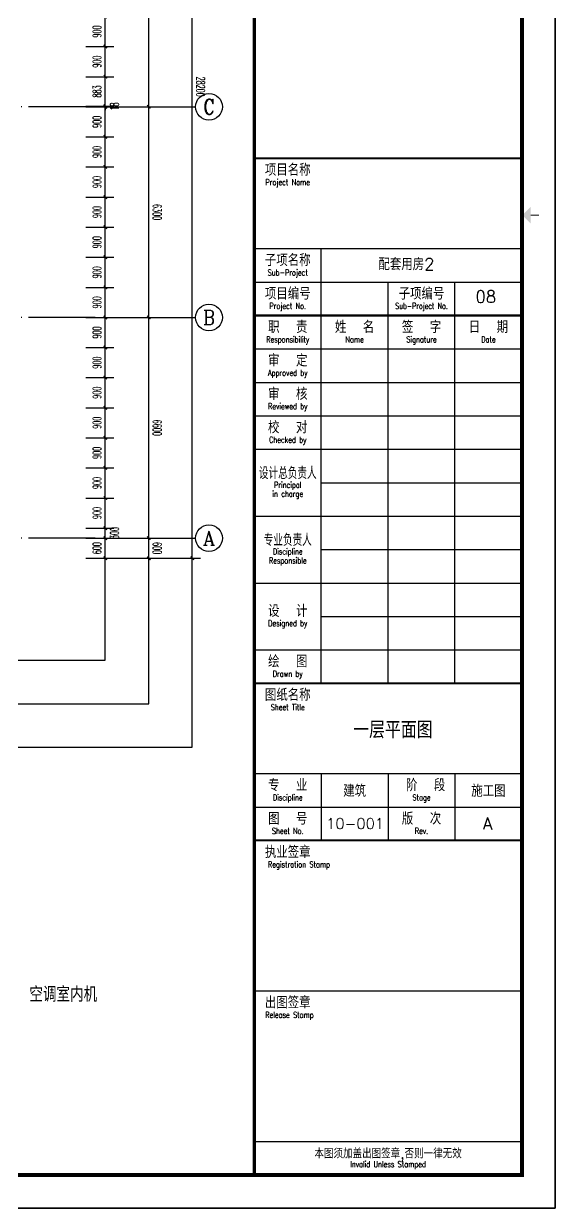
# Model space of a CAD drawing. Header units: millimetres. Extents: x -13830 to 215738, y -24143 to 193994.
# Drawn here: x 64753 to 80648, y 64957 to 100384 of the extents above; entities that cross this region are included whole.
import ezdxf
from ezdxf.enums import TextEntityAlignment as Align

# ---------------------------------------------------------------- set-up
doc = ezdxf.new("R2010")
doc.units = ezdxf.units.MM
doc.header["$LTSCALE"] = 100
doc.linetypes.add('DOTE', pattern=[2.42, 2, -0.2, 0.02, -0.2])
doc.layers.get('0').update_dxf_attribs({"linetype": 'CONTINUOUS'})
doc.layers.get('DEFPOINTS').update_dxf_attribs({"linetype": 'CONTINUOUS'})
for name, color, linetype in [('AXIS', 3, 'CONTINUOUS'), ('AXIS_TEXT', 7, 'CONTINUOUS'), ('DOTE', 8, 'CONTINUOUS'), ('PUB_DIM', 3, 'CONTINUOUS'), ('TK HAHA', 1, 'CONTINUOUS'), ('WALL', 2, 'CONTINUOUS'), ('图框', 7, 'CONTINUOUS')]:
    doc.layers.add(name, color=color, linetype=linetype)
doc.styles.add('_TCH_AXIS', font='COMPLEX', dxfattribs={"bigfont": 'GBCBIG'})
doc.styles.add('COMPLEX', font='COMPLEX')
doc.styles.add('DIM_FONT_T3', font='SIMPLEX', dxfattribs={"width": 0.494118, "bigfont": 'GBCBIG'})
doc.styles.add('HZTXT', font='tjromans.shx', dxfattribs={"width": 0.8, "bigfont": 'hztxt.shx'})
doc.styles.add('TKZ1_tjhts.shx', font='tjromant.shx', dxfattribs={"bigfont": 'tjhts.shx'})
doc.styles.add('TKZ2_tjkts.shx', font='tjromant.shx', dxfattribs={"bigfont": 'tjkts.shx'})
doc.dimstyles.new('_TCH_ARCH&&100', dxfattribs={"dimtxt": 255, "dimasz": 100, "dimexe": 250, "dimexo": 300, "dimgap": 122.5, "dimtad": 1, "dimdec": 0, "dimzin": 0, "dimdsep": 46, "dimtxsty": 'DIM_FONT_T3', "dimblk": 'ARCHTICK', "dimcen": 0.09, "dimclrt": 7, "dimazin": 0, "dimtfac": 1, "dimtdec": 0, "dimtix": 1, "dimtmove": 2, "dimatfit": 3, "dimldrblk": 'ARCHTICK', "dimfxl": 1, "dimtolj": 1, "dimtzin": 0, "dimarcsym": 0})

# ---------------------------------------------------------------- blocks, each defined once
blk = doc.blocks.new('_AXISO')
blk.add_circle((0, 0), 0.5)
at = {"layer": 'AXIS_TEXT', "style": 'COMPLEX', "width": 1.041667}
blk.add_attdef('A', text='', height=0.56, dxfattribs=at).set_placement((-0.25, -0.28), (0.25, -0.28), align=Align.FIT)
blk = doc.blocks.new('_ArchTick')
at = {"color": 0, "linetype": 'ByBlock', "const_width": 0.4}
blk.add_lwpolyline([(-0.5, -0.5), (0.5, 0.5)], dxfattribs=at)
blk = doc.blocks.new('*D1037')
at = {"layer": 'AXIS', "color": 0, "lineweight": -2, "transparency": 16777216}
for p, q in [((25350, 27650), (28200, 27650)), ((27950, -550), (27950, 27650)), ((25350, -550), (28200, -550))]:
    blk.add_line(p, q, dxfattribs=at)
at = {"layer": 'DEFPOINTS', "color": 0, "transparency": 16777216}
for p in [(25050, 27650), (27950, 27650), (25050, -550)]:
    blk.add_point(p, dxfattribs=at)
at = {"layer": 'AXIS', "color": 0, "lineweight": -2, "transparency": 16777216, "xscale": 100, "yscale": 100, "zscale": 100}
for p, rotation in [((27950, 27650), 90.0000788328642), ((27950, -550), 270.0000788328642)]:
    blk.add_blockref('_ArchTick', p, dxfattribs=dict(at, rotation=rotation))
at = {"layer": 'AXIS', "color": 7, "transparency": 16777216, "insert": (28200, 13550), "char_height": 255, "attachment_point": 5, "rotation": 270.0001, "style": 'DIM_FONT_T3'}
blk.add_mtext('\\A1;28200', dxfattribs=at)
blk = doc.blocks.new('*D1038')
at = {"layer": 'AXIS', "color": 0, "lineweight": -2, "transparency": 16777216}
for p, q in [((25900, 50), (26900, 50)), ((26650, -550), (26650, 50)), ((25900, -550), (26900, -550))]:
    blk.add_line(p, q, dxfattribs=at)
at = {"layer": 'DEFPOINTS', "color": 0, "transparency": 16777216}
for p in [(25600, 50), (26650, 50), (25600, -550)]:
    blk.add_point(p, dxfattribs=at)
at = {"layer": 'AXIS', "color": 0, "lineweight": -2, "transparency": 16777216, "xscale": 100, "yscale": 100, "zscale": 100}
for p, rotation in [((26650, 50), 90.00007883286408), ((26650, -550), 270.0000788328641)]:
    blk.add_blockref('_ArchTick', p, dxfattribs=dict(at, rotation=rotation))
at = {"layer": 'AXIS', "color": 7, "transparency": 16777216, "insert": (26900, -250), "char_height": 255, "attachment_point": 5, "rotation": 270.0001, "style": 'DIM_FONT_T3'}
blk.add_mtext('\\A1;600', dxfattribs=at)
blk = doc.blocks.new('*D1039')
at = {"layer": 'AXIS', "color": 0, "lineweight": -2, "transparency": 16777216}
for p, q in [((25900, 6650), (26900, 6650)), ((26650, 50), (26650, 6650)), ((25900, 50), (26900, 50))]:
    blk.add_line(p, q, dxfattribs=at)
at = {"layer": 'DEFPOINTS', "color": 0, "transparency": 16777216}
for p in [(25600, 6650), (26650, 6650), (25600, 50)]:
    blk.add_point(p, dxfattribs=at)
at = {"layer": 'AXIS', "color": 0, "lineweight": -2, "transparency": 16777216, "xscale": 100, "yscale": 100, "zscale": 100}
for p, rotation in [((26650, 6650), 90.00007883286418), ((26650, 50), 270.0000788328642)]:
    blk.add_blockref('_ArchTick', p, dxfattribs=dict(at, rotation=rotation))
at = {"layer": 'AXIS', "color": 7, "transparency": 16777216, "insert": (26900, 3350), "char_height": 255, "attachment_point": 5, "rotation": 270.0001, "style": 'DIM_FONT_T3'}
blk.add_mtext('\\A1;6600', dxfattribs=at)
blk = doc.blocks.new('*D1040')
at = {"layer": 'AXIS', "color": 0, "lineweight": -2, "transparency": 16777216}
for p, q in [((25900, 12950), (26900, 12950)), ((26650, 6650), (26650, 12950)), ((25900, 6650), (26900, 6650))]:
    blk.add_line(p, q, dxfattribs=at)
at = {"layer": 'DEFPOINTS', "color": 0, "transparency": 16777216}
for p in [(25600, 12950), (26650, 12950), (25600, 6650)]:
    blk.add_point(p, dxfattribs=at)
at = {"layer": 'AXIS', "color": 0, "lineweight": -2, "transparency": 16777216, "xscale": 100, "yscale": 100, "zscale": 100}
for p, rotation in [((26650, 12950), 90.00007883286418), ((26650, 6650), 270.0000788328642)]:
    blk.add_blockref('_ArchTick', p, dxfattribs=dict(at, rotation=rotation))
at = {"layer": 'AXIS', "color": 7, "transparency": 16777216, "insert": (26900, 9800), "char_height": 255, "attachment_point": 5, "rotation": 270.0001, "style": 'DIM_FONT_T3'}
blk.add_mtext('\\A1;6300', dxfattribs=at)
blk = doc.blocks.new('*D1041')
at = {"layer": 'AXIS', "color": 0, "lineweight": -2, "transparency": 16777216}
for p, q in [((25900, 19850), (26900, 19850)), ((26650, 12950), (26650, 19850)), ((25900, 12950), (26900, 12950))]:
    blk.add_line(p, q, dxfattribs=at)
at = {"layer": 'DEFPOINTS', "color": 0, "transparency": 16777216}
for p in [(25600, 19850), (26650, 19850), (25600, 12950)]:
    blk.add_point(p, dxfattribs=at)
at = {"layer": 'AXIS', "color": 0, "lineweight": -2, "transparency": 16777216, "xscale": 100, "yscale": 100, "zscale": 100}
for p, rotation in [((26650, 19850), 90.00007883286418), ((26650, 12950), 270.0000788328642)]:
    blk.add_blockref('_ArchTick', p, dxfattribs=dict(at, rotation=rotation))
at = {"layer": 'AXIS', "color": 7, "transparency": 16777216, "insert": (26900, 16400), "char_height": 255, "attachment_point": 5, "rotation": 270.0001, "style": 'DIM_FONT_T3'}
blk.add_mtext('\\A1;6900', dxfattribs=at)
blk = doc.blocks.new('TJAD_TK_A1')
for p, q in [((1251.38, 643.45), (1331.38, 643.45)), ((1271.38, 513.45), (1271.38, 643.45)), ((1251.38, 633.45), (1331.38, 633.45)), ((1291.38, 513.45), (1291.38, 633.45)), ((1311.38, 513.45), (1311.38, 633.45)), ((1251.38, 613.45), (1331.38, 613.45)), ((1251.38, 603.45), (1331.38, 603.45)), ((1251.38, 593.45), (1331.38, 593.45)), ((1251.38, 583.45), (1331.38, 583.45)), ((1271.38, 573.45), (1331.38, 573.45)), ((1251.38, 563.45), (1331.38, 563.45)), ((1271.38, 553.45), (1331.38, 553.45)), ((1251.38, 543.45), (1331.38, 543.45)), ((1271.38, 533.45), (1331.38, 533.45)), ((1251.38, 523.45), (1331.38, 523.45)), ((1251.38, 486.45), (1331.38, 486.45)), ((1271.38, 486.45), (1271.38, 466.45)), ((1291.38, 486.45), (1291.38, 466.45)), ((1311.38, 486.45), (1311.38, 466.45)), ((1251.38, 476.45), (1331.38, 476.45)), ((1251.38, 421.45), (1331.38, 421.45)), ((1251.38, 376.45), (1331.38, 376.45))]:
    blk.add_line(p, q)
for points, const_width in [([(1251.38, 940.45), (1251.38, 366.45)], 1), ([(1251.38, 623.45), (1331.38, 623.45)], 0.6), ([(1251.38, 513.45), (1331.38, 513.45)], 0.6), ([(1251.38, 466.45), (1331.38, 466.45)], 0.6)]:
    blk.add_lwpolyline(points, dxfattribs=dict(const_width=const_width))
at = {"layer": '图框'}
for p, q in [((1341.38, 356.45), (1341.38, 950.45)), ((500.38, 356.45), (1341.38, 356.45))]:
    blk.add_line(p, q, dxfattribs=at)
at = {"layer": '图框', "const_width": 1.2}
blk.add_lwpolyline([(1331.38, 940.45), (525.38, 940.45), (525.38, 366.45), (1331.38, 366.45)], close=True, dxfattribs=at)
at = {"layer": '图框'}
for points, const_width in [([(1251.38, 670.45), (1331.38, 670.45)], 0.6), ([(1333.99, 653.45), (1336.49, 653.45)], 0.3)]:
    blk.add_lwpolyline(points, dxfattribs=dict(at, const_width=const_width))
blk.add_solid([(1333.99, 650.95), (1333.99, 655.95), (1331.49, 653.45)], dxfattribs=at)
at = {"style": 'TKZ2_tjkts.shx'}
for s, height, p in [('项目名称', 3.6, (1261.38, 667)), ('子项名称', 3.6, (1261.38, 640)), ('项目编号', 3.6, (1261.38, 630)), ('职  责', 3.6, (1261.38, 620)), ('姓  名', 3.6, (1281.38, 620)), ('签  字', 3.6, (1301.38, 620)), ('日  期', 3.6, (1321.38, 620)), ('审  定', 3.6, (1261.38, 610)), ('审  核', 3.6, (1261.38, 600)), ('校  对', 3.6, (1261.38, 590)), ('设  计', 3.6, (1261.38, 535.1)), ('绘  图', 3.6, (1261.38, 520)), ('图纸名称', 3.6, (1261.38, 510)), ('专  业', 3.6, (1261.38, 483)), (' 阶  段', 3.6, (1301.38, 483)), ('图  号', 3.6, (1261.38, 473)), ('版  次', 3.6, (1301.38, 473)), ('执业签章', 3.6, (1261.38, 463)), ('出图签章', 3.6, (1261.38, 418)), ('本图须加盖出图签章,否则一律无效', 3, (1291.38, 372.88))]:
    blk.add_text(s, height=height, dxfattribs=at).set_placement(p, align=Align.MIDDLE_CENTER)
at = {"style": 'TKZ2_tjkts.shx', "width": 0.8}
for s, height, p in [('Project Name', 1.8, (1261.38, 663.3)), ('Sub-Project', 1.8, (1261.38, 636.3)), ('Project No.', 1.8, (1261.38, 626.3)), ('Responsibility', 1.8, (1261.38, 616.3)), ('Name', 1.8, (1281.38, 616.3)), ('Signature', 1.8, (1301.38, 616.3)), ('Date', 1.8, (1321.38, 616.3)), ('Approved by', 1.8, (1261.38, 606.3)), ('Reviewed by', 1.8, (1261.38, 596.3)), ('Checked by', 1.8, (1261.38, 586.3)), ('设计总负责人', 3.6, (1261.38, 576.33)), ('in charge', 1.8, (1261.38, 570.15)), ('Principal', 1.8, (1261.38, 572.8)), ('专业负责人', 3.6, (1261.38, 556.33)), ('Discipline', 1.8, (1261.38, 552.87)), ('Responsible', 1.8, (1261.38, 550.15)), ('Designed by', 1.8, (1261.38, 531.4)), ('Drawn by', 1.8, (1261.38, 516.3)), ('Sheet Title', 1.8, (1261.38, 506.3)), ('Discipline', 1.8, (1261.38, 479.3)), ('Stage', 1.8, (1301.38, 479.3)), ('Sheet No.', 1.8, (1261.38, 469.3)), ('Rev.', 1.8, (1301.38, 469.3)), ('Registration Stamp', 1.8, (1264.74, 459.3)), ('Release Stamp', 1.8, (1261.89, 414.3)), ('Invalid Unless Stamped', 1.8, (1291.38, 369.62))]:
    blk.add_text(s, height=height, dxfattribs=at).set_placement(p, align=Align.MIDDLE_CENTER)
at = {"layer": '图框', "style": 'TKZ2_tjkts.shx'}
blk.add_text('子项编号', height=3.6, dxfattribs=at).set_placement((1301.38, 630), align=Align.MIDDLE_CENTER)
at = {"layer": '图框', "style": 'TKZ2_tjkts.shx', "width": 0.7}
blk.add_text('Sub-Project No.', height=1.8, dxfattribs=at).set_placement((1301.38, 626.3), align=Align.MIDDLE_CENTER)
blk = doc.blocks.new('180703-expo')
at = {"layer": '图框'}
blk.add_blockref('TJAD_TK_A1', (-500.38, -356.45), dxfattribs=at)
at = {"layer": '图框', "style": 'TKZ1_tjhts.shx'}
for s, p in [('建筑', (781, 124.85)), ('施工图', (821, 124.85))]:
    blk.add_text(s, height=3.6, dxfattribs=at).set_placement(p, align=Align.MIDDLE_CENTER)
blk = doc.blocks.new('*D798')
at = {"layer": 'DEFPOINTS', "color": 0, "transparency": 16777216}
for p in [(66309, 84999), (67194, 84999), (66309, 84399)]:
    blk.add_point(p, dxfattribs=at)
at = {"layer": 'PUB_DIM', "color": 0, "lineweight": -2, "transparency": 16777216}
for p, q in [((66609, 84999), (67444, 84999)), ((67194, 84399), (67194, 84999)), ((66609, 84399), (67444, 84399))]:
    blk.add_line(p, q, dxfattribs=at)
at = {"layer": 'PUB_DIM', "color": 0, "lineweight": -2, "transparency": 16777216, "xscale": 100, "yscale": 100, "zscale": 100}
for p, rotation in [((67194, 84999), 90), ((67194, 84399), 270)]:
    blk.add_blockref('_ArchTick', p, dxfattribs=dict(at, rotation=rotation))
at = {"layer": 'PUB_DIM', "color": 7, "transparency": 16777216, "insert": (66944, 84699), "char_height": 255, "attachment_point": 5, "rotation": 90, "style": 'DIM_FONT_T3'}
blk.add_mtext('\\A1;600', dxfattribs=at)
blk = doc.blocks.new('*D799')
at = {"layer": 'DEFPOINTS', "color": 0, "transparency": 16777216}
for p in [(66309, 85299), (67194, 85299), (66309, 84999)]:
    blk.add_point(p, dxfattribs=at)
at = {"layer": 'PUB_DIM', "color": 0, "lineweight": -2, "transparency": 16777216}
for p, q in [((66609, 85299), (67444, 85299)), ((67194, 84999), (67194, 85299)), ((66609, 84999), (67444, 84999))]:
    blk.add_line(p, q, dxfattribs=at)
at = {"layer": 'PUB_DIM', "color": 0, "lineweight": -2, "transparency": 16777216, "xscale": 100, "yscale": 100, "zscale": 100}
for p, rotation in [((67194, 85299), 90), ((67194, 84999), 270)]:
    blk.add_blockref('_ArchTick', p, dxfattribs=dict(at, rotation=rotation))
at = {"layer": 'PUB_DIM', "color": 7, "transparency": 16777216, "insert": (67469, 85149), "char_height": 255, "attachment_point": 5, "rotation": 90, "style": 'DIM_FONT_T3'}
blk.add_mtext('\\A1;300', dxfattribs=at)
blk = doc.blocks.new('*D800')
at = {"layer": 'DEFPOINTS', "color": 0, "transparency": 16777216}
for p in [(66309, 86199), (67194, 86199), (66309, 85299)]:
    blk.add_point(p, dxfattribs=at)
at = {"layer": 'PUB_DIM', "color": 0, "lineweight": -2, "transparency": 16777216}
for p, q in [((66609, 86199), (67444, 86199)), ((67194, 85299), (67194, 86199)), ((66609, 85299), (67444, 85299))]:
    blk.add_line(p, q, dxfattribs=at)
at = {"layer": 'PUB_DIM', "color": 0, "lineweight": -2, "transparency": 16777216, "xscale": 100, "yscale": 100, "zscale": 100}
for p, rotation in [((67194, 86199), 90), ((67194, 85299), 270)]:
    blk.add_blockref('_ArchTick', p, dxfattribs=dict(at, rotation=rotation))
at = {"layer": 'PUB_DIM', "color": 7, "transparency": 16777216, "insert": (66944, 85749), "char_height": 255, "attachment_point": 5, "rotation": 90, "style": 'DIM_FONT_T3'}
blk.add_mtext('\\A1;900', dxfattribs=at)
blk = doc.blocks.new('*D801')
at = {"layer": 'DEFPOINTS', "color": 0, "transparency": 16777216}
for p in [(66309, 87099), (67194, 87099), (66309, 86199)]:
    blk.add_point(p, dxfattribs=at)
at = {"layer": 'PUB_DIM', "color": 0, "lineweight": -2, "transparency": 16777216}
for p, q in [((66609, 87099), (67444, 87099)), ((67194, 86199), (67194, 87099)), ((66609, 86199), (67444, 86199))]:
    blk.add_line(p, q, dxfattribs=at)
at = {"layer": 'PUB_DIM', "color": 0, "lineweight": -2, "transparency": 16777216, "xscale": 100, "yscale": 100, "zscale": 100}
for p, rotation in [((67194, 87099), 90), ((67194, 86199), 270)]:
    blk.add_blockref('_ArchTick', p, dxfattribs=dict(at, rotation=rotation))
at = {"layer": 'PUB_DIM', "color": 7, "transparency": 16777216, "insert": (66944, 86649), "char_height": 255, "attachment_point": 5, "rotation": 90, "style": 'DIM_FONT_T3'}
blk.add_mtext('\\A1;900', dxfattribs=at)
blk = doc.blocks.new('*D802')
at = {"layer": 'DEFPOINTS', "color": 0, "transparency": 16777216}
for p in [(66309, 87999), (67194, 87999), (66309, 87099)]:
    blk.add_point(p, dxfattribs=at)
at = {"layer": 'PUB_DIM', "color": 0, "lineweight": -2, "transparency": 16777216}
for p, q in [((66609, 87999), (67444, 87999)), ((67194, 87099), (67194, 87999)), ((66609, 87099), (67444, 87099))]:
    blk.add_line(p, q, dxfattribs=at)
at = {"layer": 'PUB_DIM', "color": 0, "lineweight": -2, "transparency": 16777216, "xscale": 100, "yscale": 100, "zscale": 100}
for p, rotation in [((67194, 87999), 90), ((67194, 87099), 270)]:
    blk.add_blockref('_ArchTick', p, dxfattribs=dict(at, rotation=rotation))
at = {"layer": 'PUB_DIM', "color": 7, "transparency": 16777216, "insert": (66944, 87549), "char_height": 255, "attachment_point": 5, "rotation": 90, "style": 'DIM_FONT_T3'}
blk.add_mtext('\\A1;900', dxfattribs=at)
blk = doc.blocks.new('*D803')
at = {"layer": 'DEFPOINTS', "color": 0, "transparency": 16777216}
for p in [(66309, 88899), (67194, 88899), (66309, 87999)]:
    blk.add_point(p, dxfattribs=at)
at = {"layer": 'PUB_DIM', "color": 0, "lineweight": -2, "transparency": 16777216}
for p, q in [((66609, 88899), (67444, 88899)), ((67194, 87999), (67194, 88899)), ((66609, 87999), (67444, 87999))]:
    blk.add_line(p, q, dxfattribs=at)
at = {"layer": 'PUB_DIM', "color": 0, "lineweight": -2, "transparency": 16777216, "xscale": 100, "yscale": 100, "zscale": 100}
for p, rotation in [((67194, 88899), 90), ((67194, 87999), 270)]:
    blk.add_blockref('_ArchTick', p, dxfattribs=dict(at, rotation=rotation))
at = {"layer": 'PUB_DIM', "color": 7, "transparency": 16777216, "insert": (66944, 88449), "char_height": 255, "attachment_point": 5, "rotation": 90, "style": 'DIM_FONT_T3'}
blk.add_mtext('\\A1;900', dxfattribs=at)
blk = doc.blocks.new('*D804')
at = {"layer": 'DEFPOINTS', "color": 0, "transparency": 16777216}
for p in [(66309, 89799), (67194, 89799), (66309, 88899)]:
    blk.add_point(p, dxfattribs=at)
at = {"layer": 'PUB_DIM', "color": 0, "lineweight": -2, "transparency": 16777216}
for p, q in [((66609, 89799), (67444, 89799)), ((67194, 88899), (67194, 89799)), ((66609, 88899), (67444, 88899))]:
    blk.add_line(p, q, dxfattribs=at)
at = {"layer": 'PUB_DIM', "color": 0, "lineweight": -2, "transparency": 16777216, "xscale": 100, "yscale": 100, "zscale": 100}
for p, rotation in [((67194, 89799), 90), ((67194, 88899), 270)]:
    blk.add_blockref('_ArchTick', p, dxfattribs=dict(at, rotation=rotation))
at = {"layer": 'PUB_DIM', "color": 7, "transparency": 16777216, "insert": (66944, 89349), "char_height": 255, "attachment_point": 5, "rotation": 90, "style": 'DIM_FONT_T3'}
blk.add_mtext('\\A1;900', dxfattribs=at)
blk = doc.blocks.new('*D805')
at = {"layer": 'DEFPOINTS', "color": 0, "transparency": 16777216}
for p in [(66309, 90699), (67194, 90699), (66309, 89799)]:
    blk.add_point(p, dxfattribs=at)
at = {"layer": 'PUB_DIM', "color": 0, "lineweight": -2, "transparency": 16777216}
for p, q in [((66609, 90699), (67444, 90699)), ((67194, 89799), (67194, 90699)), ((66609, 89799), (67444, 89799))]:
    blk.add_line(p, q, dxfattribs=at)
at = {"layer": 'PUB_DIM', "color": 0, "lineweight": -2, "transparency": 16777216, "xscale": 100, "yscale": 100, "zscale": 100}
for p, rotation in [((67194, 90699), 90), ((67194, 89799), 270)]:
    blk.add_blockref('_ArchTick', p, dxfattribs=dict(at, rotation=rotation))
at = {"layer": 'PUB_DIM', "color": 7, "transparency": 16777216, "insert": (66944, 90249), "char_height": 255, "attachment_point": 5, "rotation": 90, "style": 'DIM_FONT_T3'}
blk.add_mtext('\\A1;900', dxfattribs=at)
blk = doc.blocks.new('*D806')
at = {"layer": 'DEFPOINTS', "color": 0, "transparency": 16777216}
for p in [(66309, 91599), (67194, 91599), (66309, 90699)]:
    blk.add_point(p, dxfattribs=at)
at = {"layer": 'PUB_DIM', "color": 0, "lineweight": -2, "transparency": 16777216}
for p, q in [((66609, 91599), (67444, 91599)), ((67194, 90699), (67194, 91599)), ((66609, 90699), (67444, 90699))]:
    blk.add_line(p, q, dxfattribs=at)
at = {"layer": 'PUB_DIM', "color": 0, "lineweight": -2, "transparency": 16777216, "xscale": 100, "yscale": 100, "zscale": 100}
for p, rotation in [((67194, 91599), 90), ((67194, 90699), 270)]:
    blk.add_blockref('_ArchTick', p, dxfattribs=dict(at, rotation=rotation))
at = {"layer": 'PUB_DIM', "color": 7, "transparency": 16777216, "insert": (66944, 91149), "char_height": 255, "attachment_point": 5, "rotation": 90, "style": 'DIM_FONT_T3'}
blk.add_mtext('\\A1;900', dxfattribs=at)
blk = doc.blocks.new('*D807')
at = {"layer": 'DEFPOINTS', "color": 0, "transparency": 16777216}
for p in [(66309, 92499), (67194, 92499), (66309, 91599)]:
    blk.add_point(p, dxfattribs=at)
at = {"layer": 'PUB_DIM', "color": 0, "lineweight": -2, "transparency": 16777216}
for p, q in [((66609, 92499), (67444, 92499)), ((67194, 91599), (67194, 92499)), ((66609, 91599), (67444, 91599))]:
    blk.add_line(p, q, dxfattribs=at)
at = {"layer": 'PUB_DIM', "color": 0, "lineweight": -2, "transparency": 16777216, "xscale": 100, "yscale": 100, "zscale": 100}
for p, rotation in [((67194, 92499), 90), ((67194, 91599), 270)]:
    blk.add_blockref('_ArchTick', p, dxfattribs=dict(at, rotation=rotation))
at = {"layer": 'PUB_DIM', "color": 7, "transparency": 16777216, "insert": (66944, 92049), "char_height": 255, "attachment_point": 5, "rotation": 90, "style": 'DIM_FONT_T3'}
blk.add_mtext('\\A1;900', dxfattribs=at)
blk = doc.blocks.new('*D808')
at = {"layer": 'DEFPOINTS', "color": 0, "transparency": 16777216}
for p in [(66309, 93399), (67194, 93399), (66309, 92499)]:
    blk.add_point(p, dxfattribs=at)
at = {"layer": 'PUB_DIM', "color": 0, "lineweight": -2, "transparency": 16777216}
for p, q in [((66609, 93399), (67444, 93399)), ((67194, 92499), (67194, 93399)), ((66609, 92499), (67444, 92499))]:
    blk.add_line(p, q, dxfattribs=at)
at = {"layer": 'PUB_DIM', "color": 0, "lineweight": -2, "transparency": 16777216, "xscale": 100, "yscale": 100, "zscale": 100}
for p, rotation in [((67194, 93399), 90), ((67194, 92499), 270)]:
    blk.add_blockref('_ArchTick', p, dxfattribs=dict(at, rotation=rotation))
at = {"layer": 'PUB_DIM', "color": 7, "transparency": 16777216, "insert": (66944, 92949), "char_height": 255, "attachment_point": 5, "rotation": 90, "style": 'DIM_FONT_T3'}
blk.add_mtext('\\A1;900', dxfattribs=at)
blk = doc.blocks.new('*D809')
at = {"layer": 'DEFPOINTS', "color": 0, "transparency": 16777216}
for p in [(66309, 94299), (67194, 94299), (66309, 93399)]:
    blk.add_point(p, dxfattribs=at)
at = {"layer": 'PUB_DIM', "color": 0, "lineweight": -2, "transparency": 16777216}
for p, q in [((66609, 94299), (67444, 94299)), ((67194, 93399), (67194, 94299)), ((66609, 93399), (67444, 93399))]:
    blk.add_line(p, q, dxfattribs=at)
at = {"layer": 'PUB_DIM', "color": 0, "lineweight": -2, "transparency": 16777216, "xscale": 100, "yscale": 100, "zscale": 100}
for p, rotation in [((67194, 94299), 90), ((67194, 93399), 270)]:
    blk.add_blockref('_ArchTick', p, dxfattribs=dict(at, rotation=rotation))
at = {"layer": 'PUB_DIM', "color": 7, "transparency": 16777216, "insert": (66944, 93849), "char_height": 255, "attachment_point": 5, "rotation": 90, "style": 'DIM_FONT_T3'}
blk.add_mtext('\\A1;900', dxfattribs=at)
blk = doc.blocks.new('*D810')
at = {"layer": 'DEFPOINTS', "color": 0, "transparency": 16777216}
for p in [(66309, 95199), (67194, 95199), (66309, 94299)]:
    blk.add_point(p, dxfattribs=at)
at = {"layer": 'PUB_DIM', "color": 0, "lineweight": -2, "transparency": 16777216}
for p, q in [((66609, 95199), (67444, 95199)), ((67194, 94299), (67194, 95199)), ((66609, 94299), (67444, 94299))]:
    blk.add_line(p, q, dxfattribs=at)
at = {"layer": 'PUB_DIM', "color": 0, "lineweight": -2, "transparency": 16777216, "xscale": 100, "yscale": 100, "zscale": 100}
for p, rotation in [((67194, 95199), 90), ((67194, 94299), 270)]:
    blk.add_blockref('_ArchTick', p, dxfattribs=dict(at, rotation=rotation))
at = {"layer": 'PUB_DIM', "color": 7, "transparency": 16777216, "insert": (66944, 94749), "char_height": 255, "attachment_point": 5, "rotation": 90, "style": 'DIM_FONT_T3'}
blk.add_mtext('\\A1;900', dxfattribs=at)
blk = doc.blocks.new('*D811')
at = {"layer": 'DEFPOINTS', "color": 0, "transparency": 16777216}
for p in [(66309, 96099), (67194, 96099), (66309, 95199)]:
    blk.add_point(p, dxfattribs=at)
at = {"layer": 'PUB_DIM', "color": 0, "lineweight": -2, "transparency": 16777216}
for p, q in [((66609, 96099), (67444, 96099)), ((67194, 95199), (67194, 96099)), ((66609, 95199), (67444, 95199))]:
    blk.add_line(p, q, dxfattribs=at)
at = {"layer": 'PUB_DIM', "color": 0, "lineweight": -2, "transparency": 16777216, "xscale": 100, "yscale": 100, "zscale": 100}
for p, rotation in [((67194, 96099), 90), ((67194, 95199), 270)]:
    blk.add_blockref('_ArchTick', p, dxfattribs=dict(at, rotation=rotation))
at = {"layer": 'PUB_DIM', "color": 7, "transparency": 16777216, "insert": (66944, 95649), "char_height": 255, "attachment_point": 5, "rotation": 90, "style": 'DIM_FONT_T3'}
blk.add_mtext('\\A1;900', dxfattribs=at)
blk = doc.blocks.new('*D812')
at = {"layer": 'DEFPOINTS', "color": 0, "transparency": 16777216}
for p in [(66309, 96999), (67194, 96999), (66309, 96099)]:
    blk.add_point(p, dxfattribs=at)
at = {"layer": 'PUB_DIM', "color": 0, "lineweight": -2, "transparency": 16777216}
for p, q in [((66609, 96999), (67444, 96999)), ((67194, 96099), (67194, 96999)), ((66609, 96099), (67444, 96099))]:
    blk.add_line(p, q, dxfattribs=at)
at = {"layer": 'PUB_DIM', "color": 0, "lineweight": -2, "transparency": 16777216, "xscale": 100, "yscale": 100, "zscale": 100}
for p, rotation in [((67194, 96999), 90), ((67194, 96099), 270)]:
    blk.add_blockref('_ArchTick', p, dxfattribs=dict(at, rotation=rotation))
at = {"layer": 'PUB_DIM', "color": 7, "transparency": 16777216, "insert": (66944, 96549), "char_height": 255, "attachment_point": 5, "rotation": 90, "style": 'DIM_FONT_T3'}
blk.add_mtext('\\A1;900', dxfattribs=at)
blk = doc.blocks.new('*D813')
at = {"layer": 'DEFPOINTS', "color": 0, "transparency": 16777216}
for p in [(66309, 97899), (67194, 97899), (66309, 96999)]:
    blk.add_point(p, dxfattribs=at)
at = {"layer": 'PUB_DIM', "color": 0, "lineweight": -2, "transparency": 16777216}
for p, q in [((66609, 97899), (67444, 97899)), ((67194, 96999), (67194, 97899)), ((66609, 96999), (67444, 96999))]:
    blk.add_line(p, q, dxfattribs=at)
at = {"layer": 'PUB_DIM', "color": 0, "lineweight": -2, "transparency": 16777216, "xscale": 100, "yscale": 100, "zscale": 100}
for p, rotation in [((67194, 97899), 90), ((67194, 96999), 270)]:
    blk.add_blockref('_ArchTick', p, dxfattribs=dict(at, rotation=rotation))
at = {"layer": 'PUB_DIM', "color": 7, "transparency": 16777216, "insert": (66944, 97449), "char_height": 255, "attachment_point": 5, "rotation": 90, "style": 'DIM_FONT_T3'}
blk.add_mtext('\\A1;900', dxfattribs=at)
blk = doc.blocks.new('*D814')
at = {"layer": 'DEFPOINTS', "color": 0, "transparency": 16777216}
for p in [(66309, 97916), (66309, 97899), (67194, 97916)]:
    blk.add_point(p, dxfattribs=at)
at = {"layer": 'PUB_DIM', "color": 0, "lineweight": -2, "transparency": 16777216}
for p, q in [((66609, 97916), (67444, 97916)), ((66609, 97899), (67444, 97899)), ((67194, 97916), (67194, 98016)), ((67194, 97899), (67194, 97916)), ((67194, 97899), (67194, 97799))]:
    blk.add_line(p, q, dxfattribs=at)
at = {"layer": 'PUB_DIM', "color": 0, "lineweight": -2, "transparency": 16777216, "xscale": 100, "yscale": 100, "zscale": 100}
for p, rotation in [((67194, 97916), 270), ((67194, 97899), 90)]:
    blk.add_blockref('_ArchTick', p, dxfattribs=dict(at, rotation=rotation))
at = {"layer": 'PUB_DIM', "color": 7, "transparency": 16777216, "insert": (67469, 97907), "char_height": 255, "attachment_point": 5, "rotation": 90, "style": 'DIM_FONT_T3'}
blk.add_mtext('\\A1;18', dxfattribs=at)
blk = doc.blocks.new('*D815')
at = {"layer": 'DEFPOINTS', "color": 0, "transparency": 16777216}
for p in [(66309, 98799), (67194, 98799), (66309, 97916)]:
    blk.add_point(p, dxfattribs=at)
at = {"layer": 'PUB_DIM', "color": 0, "lineweight": -2, "transparency": 16777216}
for p, q in [((66609, 98799), (67444, 98799)), ((67194, 97916), (67194, 98799)), ((66609, 97916), (67444, 97916))]:
    blk.add_line(p, q, dxfattribs=at)
at = {"layer": 'PUB_DIM', "color": 0, "lineweight": -2, "transparency": 16777216, "xscale": 100, "yscale": 100, "zscale": 100}
for p, rotation in [((67194, 98799), 90), ((67194, 97916), 270)]:
    blk.add_blockref('_ArchTick', p, dxfattribs=dict(at, rotation=rotation))
at = {"layer": 'PUB_DIM', "color": 7, "transparency": 16777216, "insert": (66944, 98357), "char_height": 255, "attachment_point": 5, "rotation": 90, "style": 'DIM_FONT_T3'}
blk.add_mtext('\\A1;883', dxfattribs=at)
blk = doc.blocks.new('*D816')
at = {"layer": 'DEFPOINTS', "color": 0, "transparency": 16777216}
for p in [(66309, 99699), (67194, 99699), (66309, 98799)]:
    blk.add_point(p, dxfattribs=at)
at = {"layer": 'PUB_DIM', "color": 0, "lineweight": -2, "transparency": 16777216}
for p, q in [((66609, 99699), (67444, 99699)), ((67194, 98799), (67194, 99699)), ((66609, 98799), (67444, 98799))]:
    blk.add_line(p, q, dxfattribs=at)
at = {"layer": 'PUB_DIM', "color": 0, "lineweight": -2, "transparency": 16777216, "xscale": 100, "yscale": 100, "zscale": 100}
for p, rotation in [((67194, 99699), 90), ((67194, 98799), 270)]:
    blk.add_blockref('_ArchTick', p, dxfattribs=dict(at, rotation=rotation))
at = {"layer": 'PUB_DIM', "color": 7, "transparency": 16777216, "insert": (66944, 99249), "char_height": 255, "attachment_point": 5, "rotation": 90, "style": 'DIM_FONT_T3'}
blk.add_mtext('\\A1;900', dxfattribs=at)
blk = doc.blocks.new('*D817')
at = {"layer": 'DEFPOINTS', "color": 0, "transparency": 16777216}
for p in [(66309, 100599), (67194, 100599), (66309, 99699)]:
    blk.add_point(p, dxfattribs=at)
at = {"layer": 'PUB_DIM', "color": 0, "lineweight": -2, "transparency": 16777216}
for p, q in [((66609, 100599), (67444, 100599)), ((67194, 99699), (67194, 100599)), ((66609, 99699), (67444, 99699))]:
    blk.add_line(p, q, dxfattribs=at)
at = {"layer": 'PUB_DIM', "color": 0, "lineweight": -2, "transparency": 16777216, "xscale": 100, "yscale": 100, "zscale": 100}
for p, rotation in [((67194, 100599), 90), ((67194, 99699), 270)]:
    blk.add_blockref('_ArchTick', p, dxfattribs=dict(at, rotation=rotation))
at = {"layer": 'PUB_DIM', "color": 7, "transparency": 16777216, "insert": (66944, 100149), "char_height": 255, "attachment_point": 5, "rotation": 90, "style": 'DIM_FONT_T3'}
blk.add_mtext('\\A1;900', dxfattribs=at)
blk = doc.blocks.new('dsffsfddf')
at = {"layer": 'AXIS'}
for p, q in [((25050, 12950), (28050, 12950)), ((25050, 6650), (28050, 6650)), ((25050, 50), (28050, 50))]:
    blk.add_line(p, q, dxfattribs=at)
at = {"layer": 'DOTE', "linetype": 'DOTE', "ltscale": 10}
for p, q in [((25050, 12950), (-1850, 12950)), ((25050, 6650), (-1850, 6650)), ((25050, 50), (-1850, 50))]:
    blk.add_line(p, q, dxfattribs=at)
at = {"layer": 'AXIS'}
ref = blk.add_blockref('_AXISO', (28450, 12950), dxfattribs=dict(at, xscale=800, yscale=800, zscale=800))
ref.add_attrib('A', 'C', dxfattribs={"layer": 'AXIS_TEXT', "height": 455.7, "style": '_TCH_AXIS'}).set_placement((28287.3, 12722.2), (28612.7, 12722.2), align=Align.FIT)
ref = blk.add_blockref('_AXISO', (28450, 6650), dxfattribs=dict(at, xscale=800, yscale=800, zscale=800))
ref.add_attrib('A', 'B', dxfattribs={"layer": 'AXIS_TEXT', "height": 435.3, "style": '_TCH_AXIS'}).set_placement((28273.8, 6432.4), (28626.2, 6432.4), align=Align.FIT)
ref = blk.add_blockref('_AXISO', (28450, 50), dxfattribs=dict(at, xscale=800, yscale=800, zscale=800))
ref.add_attrib('A', 'A', dxfattribs={"layer": 'AXIS_TEXT', "height": 425.2, "style": '_TCH_AXIS'}).set_placement((28267.8, -162.6), (28632.3, -162.6), align=Align.FIT)
for p1, p2, distance, picture, middle in [((25050, -549.7), (25050, 27650), -2900, '*D1037', (28200, 13550.2)), ((25599.9, 12950), (25599.9, 19850), -1050.1, '*D1041', (26900, 16400)), ((25599.9, 6650), (25599.9, 12950), -1050.1, '*D1040', (26900, 9800)), ((25599.9, 50), (25599.9, 6650), -1050.1, '*D1039', (26900, 3350)), ((25599.9, -549.7), (25599.9, 50), -1050.1, '*D1038', (26900, -249.8))]:
    dim = blk.add_aligned_dim(p1=p1, p2=p2, distance=distance, dimstyle='_TCH_ARCH&&100', dxfattribs=at)
    dim.commit()
    dim.dimension.update_dxf_attribs({"geometry": picture, "text_midpoint": middle})

msp = doc.modelspace()

# ---------------------------------------------------------------- linework, layer by layer
at = {"layer": 'DEFPOINTS'}
for points in [[(37393.6, 78748.5), (69793.6, 78748.5), (69793.6, 118548.5), (37393.6, 118548.5)], [(38693.6, 80048.5), (68493.6, 80048.5), (68493.6, 117248.5), (38693.6, 117248.5)], [(39993.6, 81348.5), (67193.6, 81348.5), (67193.6, 115948.5), (39993.6, 115948.5)]]:
    msp.add_lwpolyline(points, close=True, dxfattribs=at)
at = {"layer": 'TK HAHA', "color": 1}
msp.add_lwpolyline([(-3451.8, 124357.2), (80648.2, 124357.2), (80648.2, 64957.2), (-3451.8, 64957.2)], close=True, dxfattribs=at)

# ---------------------------------------------------------------- block references
at = {"xscale": 100, "yscale": 100, "zscale": 100}
msp.add_blockref('180703-expo', (-3451.8, 64957.2), dxfattribs=at)
at = {"layer": 'WALL'}
msp.add_blockref('dsffsfddf', (41843.6, 84948.5), dxfattribs=at)

# ---------------------------------------------------------------- texts
at = {"style": 'HZTXT', "width": 0.9}
msp.add_text('空调室内机', height=450, dxfattribs=at).set_placement((64923.9, 71131.5))
at = {"layer": '图框', "color": 5, "style": 'TKZ1_tjhts.shx'}
for s, height, p in [('配套用房2', 360, (76196.9, 93191.4)), ('08', 360, (78570.5, 92222.9)), ('一层平面图', 500, (75793.7, 79264.6)), ('10-001', 320, (74662.3, 76462)), ('A', 360, (78625, 76462))]:
    msp.add_text(s, height=height, dxfattribs=at).set_placement(p, align=Align.MIDDLE_CENTER)

# ---------------------------------------------------------------- dimensions: what is measured, and where the dimension line sits
at = {"layer": 'PUB_DIM'}
for p1, p2, distance, picture, middle in [((66309.2, 99698.5), (66309.2, 100598.5), -884.4, '*D817', (66943.6, 100148.5)), ((66309.2, 98798.5), (66309.2, 99698.5), -884.4, '*D816', (66943.6, 99248.5)), ((66309.2317235, 97916.0338378), (66309.2317235, 98798.5338378), -884.3539251, '*D815', (66943.5856486, 98357.2838378)), ((66309.2, 96998.5), (66309.2, 97898.5), -884.4, '*D813', (66943.6, 97448.5)), ((66309.2, 96098.5), (66309.2, 96998.5), -884.4, '*D812', (66943.6, 96548.5)), ((66309.2, 95198.5), (66309.2, 96098.5), -884.4, '*D811', (66943.6, 95648.5)), ((66309.2, 94298.5), (66309.2, 95198.5), -884.4, '*D810', (66943.6, 94748.5)), ((66309.2, 93398.5), (66309.2, 94298.5), -884.4, '*D809', (66943.6, 93848.5)), ((66309.2, 92498.5), (66309.2, 93398.5), -884.4, '*D808', (66943.6, 92948.5)), ((66309.2, 91598.5), (66309.2, 92498.5), -884.4, '*D807', (66943.6, 92048.5)), ((66309.2, 90698.5), (66309.2, 91598.5), -884.4, '*D806', (66943.6, 91148.5)), ((66309.2, 89798.5), (66309.2, 90698.5), -884.4, '*D805', (66943.6, 90248.5)), ((66309.2, 88898.5), (66309.2, 89798.5), -884.4, '*D804', (66943.6, 89348.5)), ((66309.2, 87998.5), (66309.2, 88898.5), -884.4, '*D803', (66943.6, 88448.5)), ((66309.2, 87098.5), (66309.2, 87998.5), -884.4, '*D802', (66943.6, 87548.5)), ((66309.2, 86198.5), (66309.2, 87098.5), -884.4, '*D801', (66943.6, 86648.5)), ((66309.2, 85298.5), (66309.2, 86198.5), -884.4, '*D800', (66943.6, 85748.5)), ((66309.2, 84398.5), (66309.2, 84998.5), -884.4, '*D798', (66943.6, 84698.5))]:
    dim = msp.add_aligned_dim(p1=p1, p2=p2, distance=distance, dimstyle='_TCH_ARCH&&100', dxfattribs=at)
    dim.commit()
    dim.dimension.update_dxf_attribs({"geometry": picture, "text_midpoint": middle})
for base, p1, p2, picture, middle in [((67193.5856486, 97916.0338378), (66309.2317235, 97898.5338378), (66309.2317235, 97916.0338378), '*D814', (67468.5856486, 97907.2838378)), ((67193.6, 85298.5), (66309.2, 84998.5), (66309.2, 85298.5), '*D799', (67468.6, 85148.5))]:
    dim = msp.add_linear_dim(base=base, p1=p1, p2=p2, angle=90, dimstyle='_TCH_ARCH&&100', dxfattribs=at)
    dim.commit()
    dim.dimension.update_dxf_attribs({"geometry": picture, "text_midpoint": middle, "dimtype": 129})

doc.saveas('drawing.dxf')
